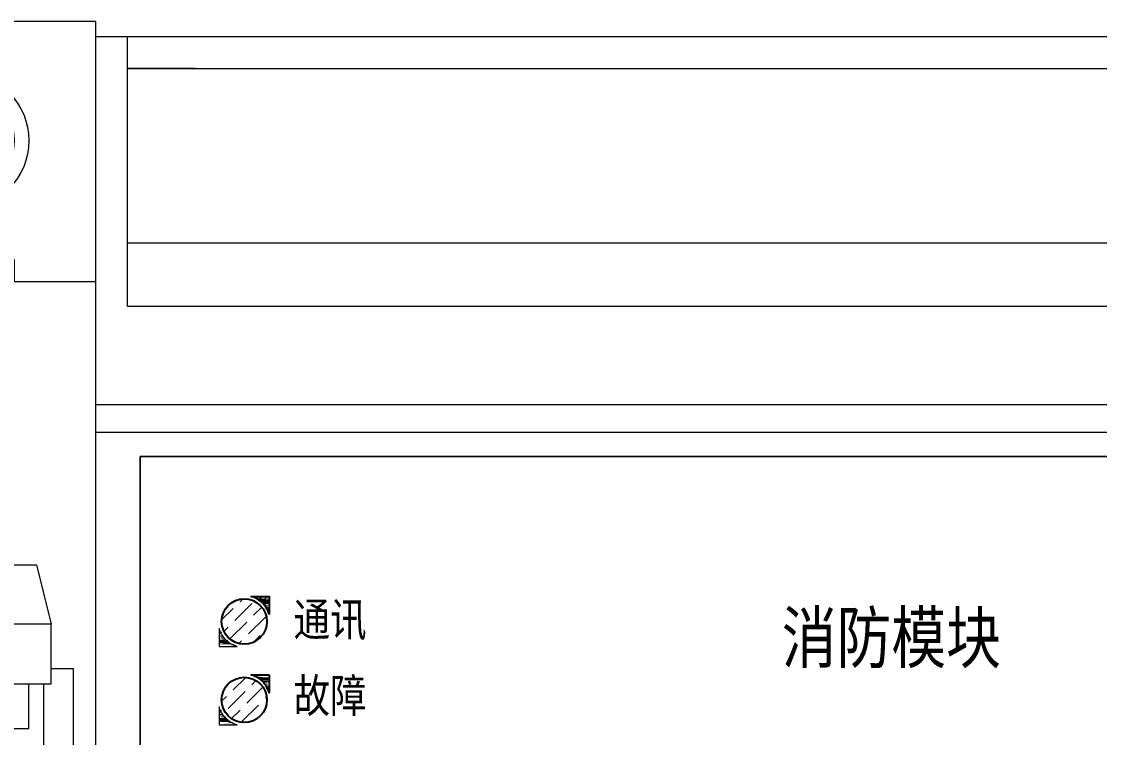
# Model space of a CAD drawing. Extents: x 264652 to 265152, y 372504 to 373304.
# Drawn here: x 264896.8 to 264969.3, y 373134.8 to 373182.9 of the extents above; entities that cross this region are included whole.
import ezdxf

# ---------------------------------------------------------------- set-up
doc = ezdxf.new("R2010")
doc.units = 0
doc.header["$MEASUREMENT"] = 0
doc.layers.add('细线', color=7, linetype='Continuous', lineweight=0)
doc.styles.add('-宋体', font='', dxfattribs={"width": 0.7})
doc.styles.add('正常', font='')
doc.styles.get('-宋体').set_extended_font_data('NSimSun')
doc.styles.get('正常').set_extended_font_data('FangSong_GB2312')

# ---------------------------------------------------------------- blocks, each defined once
blk = doc.blocks.new('Manufacturer光辉PartName微型断路器Series3PShellFrameLimitingCurrentRemarkPartTypeMinCurrent1MaxCurrent63Poles3PMinPower0MaxPower0LibType2DelFlgfalseUpdateDate')
at = {"layer": '细线'}
for p, q in [((-18, 35.5), (-18, 28.5)), ((0, 35.5), (0, 28.5)), ((18, 35.5), (18, 28.5)), ((-21.5, 32), (-14.5, 32)), ((-3.5, 32), (3.5, 32)), ((14.5, 32), (21.5, 32)), ((-18, -35.5), (-18, -28.5)), ((0, -35.5), (0, -28.5)), ((18, -35.5), (18, -28.5)), ((-21.5, -32), (-14.5, -32)), ((-3.5, -32), (3.5, -32)), ((14.5, -32), (21.5, -32))]:
    blk.add_line(p, q, dxfattribs=at)
for points in [[(-9, 3.5), (-9, 40), (-27, 40), (-27, -40), (-9, -40), (-9, -4.5)], [(9, 3.5), (9, 40), (-9, 40), (-9, 3.5)], [(9, -4.5), (9, -40), (27, -40), (27, 40), (9, 40), (9, 3.5)], [(-9, 3.5), (-9, 22.5), (-27, 22.5), (-27, -22.5), (-9, -22.5), (-9, -4.5)], [(9, 3.5), (9, 22.5), (-9, 22.5), (-9, 3.5)], [(9, -4.5), (9, -22.5), (27, -22.5), (27, 22.5), (9, 22.5), (9, 3.5)], [(-24, -3.5), (-25.5, -3.5), (-25.5, -15.5), (-10.5, -15.5), (-10.5, -4.5)], [(10.5, -4.5), (10.5, -15.5), (25.5, -15.5), (25.5, -3.5), (24, -3.5)], [(-23.5, -4.5), (-23.5, -15.5), (-12.5, -15.5), (-12.5, -4.5)], [(-22.5, -4.5), (-22.5, -7.5), (-13.5, -7.5), (-13.5, -4.5)], [(-9, -4.5), (-9, -40), (9, -40), (9, -4.5)], [(-9, -4.5), (-9, -22.5), (9, -22.5), (9, -4.5)], [(-7.5, -4.5), (-7.5, -15.5), (7.5, -15.5), (7.5, -4.5)], [(-5.5, -4.5), (-5.5, -15.5), (5.5, -15.5), (5.5, -4.5)], [(-4.5, -4.5), (-4.5, -7.5), (4.5, -7.5), (4.5, -4.5)], [(12.5, -4.5), (12.5, -15.5), (23.5, -15.5), (23.5, -4.5)], [(13.5, -4.5), (13.5, -7.5), (22.5, -7.5), (22.5, -4.5)]]:
    blk.add_lwpolyline(points, dxfattribs=at)
for points in [[(-21.5, 24), (-14.5, 24), (-14.5, 22.5), (-21.5, 22.5)], [(-3.5, 24), (3.5, 24), (3.5, 22.5), (-3.5, 22.5)], [(14.5, 24), (21.5, 24), (21.5, 22.5), (14.5, 22.5)], [(24, -0.5), (-24, -0.5), (-23, 3.5), (23, 3.5)], [(-24, -4.5), (24, -4.5), (24, -0.5), (-24, -0.5)], [(-21.5, -24), (-14.5, -24), (-14.5, -22.5), (-21.5, -22.5)], [(-3.5, -24), (3.5, -24), (3.5, -22.5), (-3.5, -22.5)], [(14.5, -24), (21.5, -24), (21.5, -22.5), (14.5, -22.5)], [(-21.5, -43), (-14.5, -43), (-14.5, -40), (-21.5, -40)], [(14.5, -43), (21.5, -43), (21.5, -40), (14.5, -40)]]:
    blk.add_lwpolyline(points, close=True, dxfattribs=at)
for centre, radius in [((-18, 32), 4.5), ((0, 32), 4.5), ((18, 32), 4.5), ((-18, 32), 3.5), ((0, 32), 3.5), ((18, 32), 3.5), ((-18, -32), 4.5), ((0, -32), 4.5), ((18, -32), 4.5), ((-18, -32), 3.5), ((0, -32), 3.5), ((18, -32), 3.5)]:
    blk.add_circle(centre, radius, dxfattribs=at)
at = {"layer": '细线', "color": 2, "lineweight": 15, "style": '正常'}
for p in [(-19.828, -13.855), (-1.828, -13.855), (16.172, -13.855)]:
    blk.add_text('ON', height=2.8512, dxfattribs=at).set_placement(p)
blk = doc.blocks.new('Manufacturer光辉PartName电源监控Series宽度108ShellFrameLimitingCurrentRemarkPartTypeMinCurrent0MaxCurrent0PolesMinPower0MaxPower0LibType2DelFlgfalseUpdateDate')
at = {"lineweight": 0, "transparency": 33554687}
h = blk.add_hatch(color=0, dxfattribs=at)
h.dxf.hatch_style = 2
h.paths.add_polyline_path([(-43.554, 7.37), (-43.5, 7.352), (-42.346, 7.352)])
h = blk.add_hatch(color=0, dxfattribs=at)
h.dxf.hatch_style = 2
h.paths.add_polyline_path([(-43.5, 7.352), (-43.447, 7.334), (-42.346, 7.334)])
h = blk.add_hatch(color=0, dxfattribs=at)
h.dxf.hatch_style = 2
h.paths.add_polyline_path([(-43.447, 7.334), (-43.394, 7.317), (-42.346, 7.317)])
h = blk.add_hatch(color=0, dxfattribs=at)
h.dxf.hatch_style = 2
h.paths.add_polyline_path([(-43.394, 7.317), (-43.34, 7.29), (-42.346, 7.29)])
h = blk.add_hatch(color=0, dxfattribs=at)
h.dxf.hatch_style = 2
h.paths.add_polyline_path([(-43.34, 7.29), (-43.286, 7.263), (-42.346, 7.263)])
h = blk.add_hatch(color=0, dxfattribs=at)
h.dxf.hatch_style = 2
h.paths.add_polyline_path([(-43.286, 7.263), (-43.232, 7.244), (-42.346, 7.244)])
h = blk.add_hatch(color=0, dxfattribs=at)
h.dxf.hatch_style = 2
h.paths.add_polyline_path([(-43.232, 7.244), (-43.179, 7.218), (-42.346, 7.218)])
h = blk.add_hatch(color=0, dxfattribs=at)
h.dxf.hatch_style = 2
h.paths.add_polyline_path([(-43.179, 7.218), (-43.134, 7.182), (-42.346, 7.182)])
h = blk.add_hatch(color=0, dxfattribs=at)
h.dxf.hatch_style = 2
h.paths.add_polyline_path([(-43.179, 7.218), (-42.346, 7.218), (-42.346, 7.182)])
h = blk.add_hatch(color=0, dxfattribs=at)
h.dxf.hatch_style = 2
h.paths.add_polyline_path([(-43.134, 7.182), (-43.08, 7.156), (-42.346, 7.156)])
h = blk.add_hatch(color=0, dxfattribs=at)
h.dxf.hatch_style = 2
h.paths.add_polyline_path([(-43.08, 7.156), (-43.036, 7.119), (-42.346, 7.119)])
h = blk.add_hatch(color=0, dxfattribs=at)
h.dxf.hatch_style = 2
h.paths.add_polyline_path([(-43.08, 7.156), (-42.346, 7.156), (-42.346, 7.119)])
h = blk.add_hatch(color=0, dxfattribs=at)
h.dxf.hatch_style = 2
h.paths.add_polyline_path([(-43.036, 7.119), (-42.982, 7.084), (-42.346, 7.084)])
h = blk.add_hatch(color=0, dxfattribs=at)
h.dxf.hatch_style = 2
h.paths.add_polyline_path([(-43.036, 7.119), (-42.346, 7.119), (-42.346, 7.084)])
h = blk.add_hatch(color=0, dxfattribs=at)
h.dxf.hatch_style = 2
h.paths.add_polyline_path([(-42.982, 7.084), (-42.937, 7.048), (-42.346, 7.048)])
h = blk.add_hatch(color=0, dxfattribs=at)
h.dxf.hatch_style = 2
h.paths.add_polyline_path([(-42.982, 7.084), (-42.346, 7.084), (-42.346, 7.048)])
h = blk.add_hatch(color=0, dxfattribs=at)
h.dxf.hatch_style = 2
h.paths.add_polyline_path([(-42.937, 7.048), (-42.892, 7.013), (-42.346, 7.013)])
h = blk.add_hatch(color=0, dxfattribs=at)
h.dxf.hatch_style = 2
h.paths.add_polyline_path([(-42.937, 7.048), (-42.346, 7.048), (-42.346, 7.013)])
h = blk.add_hatch(color=0, dxfattribs=at)
h.dxf.hatch_style = 2
h.paths.add_polyline_path([(-42.892, 7.013), (-42.847, 6.977), (-42.346, 6.977)])
h = blk.add_hatch(color=0, dxfattribs=at)
h.dxf.hatch_style = 2
h.paths.add_polyline_path([(-42.892, 7.013), (-42.346, 7.013), (-42.346, 6.977)])
h = blk.add_hatch(color=0, dxfattribs=at)
h.dxf.hatch_style = 2
h.paths.add_polyline_path([(-42.847, 6.977), (-42.811, 6.941), (-42.346, 6.941)])
h = blk.add_hatch(color=0, dxfattribs=at)
h.dxf.hatch_style = 2
h.paths.add_polyline_path([(-42.847, 6.977), (-42.346, 6.977), (-42.346, 6.941)])
h = blk.add_hatch(color=0, dxfattribs=at)
h.dxf.hatch_style = 2
h.paths.add_polyline_path([(-42.811, 6.941), (-42.767, 6.896), (-42.346, 6.896)])
h = blk.add_hatch(color=0, dxfattribs=at)
h.dxf.hatch_style = 2
h.paths.add_polyline_path([(-42.811, 6.941), (-42.346, 6.941), (-42.346, 6.896)])
h = blk.add_hatch(color=0, dxfattribs=at)
h.dxf.hatch_style = 2
h.paths.add_polyline_path([(-42.767, 6.896), (-42.731, 6.861), (-42.346, 6.861)])
h = blk.add_hatch(color=0, dxfattribs=at)
h.dxf.hatch_style = 2
h.paths.add_polyline_path([(-42.767, 6.896), (-42.346, 6.896), (-42.346, 6.861)])
h = blk.add_hatch(color=0, dxfattribs=at)
h.dxf.hatch_style = 2
h.paths.add_polyline_path([(-42.731, 6.861), (-42.695, 6.816), (-42.346, 6.816)])
h = blk.add_hatch(color=0, dxfattribs=at)
h.dxf.hatch_style = 2
h.paths.add_polyline_path([(-42.695, 6.816), (-42.659, 6.771), (-42.346, 6.771)])
h = blk.add_hatch(color=0, dxfattribs=at)
h.dxf.hatch_style = 2
h.paths.add_polyline_path([(-42.659, 6.771), (-42.624, 6.727), (-42.346, 6.727)])
h = blk.add_hatch(color=0, dxfattribs=at)
h.dxf.hatch_style = 2
h.paths.add_polyline_path([(-42.624, 6.727), (-42.588, 6.683), (-42.346, 6.683)])
h = blk.add_hatch(color=0, dxfattribs=at)
h.dxf.hatch_style = 2
h.paths.add_polyline_path([(-42.588, 6.683), (-42.561, 6.637), (-42.346, 6.637)])
h = blk.add_hatch(color=0, dxfattribs=at)
h.dxf.hatch_style = 2
h.paths.add_polyline_path([(-42.561, 6.637), (-42.534, 6.593), (-42.346, 6.593)])
h = blk.add_hatch(color=0, dxfattribs=at)
h.dxf.hatch_style = 2
h.paths.add_polyline_path([(-42.534, 6.593), (-42.507, 6.539), (-42.346, 6.539)])
h = blk.add_hatch(color=0, dxfattribs=at)
h.dxf.hatch_style = 2
h.paths.add_polyline_path([(-42.534, 6.593), (-42.346, 6.593), (-42.346, 6.539)])
h = blk.add_hatch(color=0, dxfattribs=at)
h.dxf.hatch_style = 2
h.paths.add_polyline_path([(-42.507, 6.539), (-42.481, 6.495), (-42.346, 6.495)])
h = blk.add_hatch(color=0, dxfattribs=at)
h.dxf.hatch_style = 2
h.paths.add_polyline_path([(-42.481, 6.495), (-42.454, 6.45), (-42.346, 6.45)])
h = blk.add_hatch(color=0, dxfattribs=at)
h.dxf.hatch_style = 2
h.paths.add_polyline_path([(-42.454, 6.45), (-42.435, 6.396), (-42.346, 6.396)])
h = blk.add_hatch(color=0, dxfattribs=at)
h.dxf.hatch_style = 2
h.paths.add_polyline_path([(-42.454, 6.45), (-42.346, 6.45), (-42.346, 6.396)])
h = blk.add_hatch(color=0, dxfattribs=at)
h.dxf.hatch_style = 2
h.paths.add_polyline_path([(-42.435, 6.396), (-42.408, 6.352), (-42.346, 6.352)])
h = blk.add_hatch(color=0, dxfattribs=at)
h.dxf.hatch_style = 2
h.paths.add_polyline_path([(-45.711, 5.075), (-45.711, 5.021), (-45.64, 5.021)])
h = blk.add_hatch(color=0, dxfattribs=at)
h.dxf.hatch_style = 2
h.paths.add_polyline_path([(-45.711, 4.931), (-45.711, 4.878), (-45.578, 4.878)])
h = blk.add_hatch(color=0, dxfattribs=at)
h.dxf.hatch_style = 2
h.paths.add_polyline_path([(-45.711, 4.931), (-45.605, 4.931), (-45.578, 4.878)])
h = blk.add_hatch(color=0, dxfattribs=at)
h.dxf.hatch_style = 2
h.paths.add_polyline_path([(-45.711, 4.878), (-45.578, 4.878), (-45.551, 4.833)])
h = blk.add_hatch(color=0, dxfattribs=at)
h.dxf.hatch_style = 2
h.paths.add_polyline_path([(-45.711, 4.833), (-45.551, 4.833), (-45.524, 4.788)])
h = blk.add_hatch(color=0, dxfattribs=at)
h.dxf.hatch_style = 2
h.paths.add_polyline_path([(-45.711, 4.788), (-45.524, 4.788), (-45.497, 4.744)])
h = blk.add_hatch(color=0, dxfattribs=at)
h.dxf.hatch_style = 2
h.paths.add_polyline_path([(-45.711, 4.744), (-45.711, 4.69), (-45.461, 4.69)])
h = blk.add_hatch(color=0, dxfattribs=at)
h.dxf.hatch_style = 2
h.paths.add_polyline_path([(-45.711, 4.744), (-45.497, 4.744), (-45.461, 4.69)])
h = blk.add_hatch(color=0, dxfattribs=at)
h.dxf.hatch_style = 2
h.paths.add_polyline_path([(-45.711, 4.69), (-45.461, 4.69), (-45.434, 4.646)])
h = blk.add_hatch(color=0, dxfattribs=at)
h.dxf.hatch_style = 2
h.paths.add_polyline_path([(-45.711, 4.646), (-45.434, 4.646), (-45.399, 4.601)])
h = blk.add_hatch(color=0, dxfattribs=at)
h.dxf.hatch_style = 2
h.paths.add_polyline_path([(-45.711, 4.601), (-45.399, 4.601), (-45.362, 4.565)])
h = blk.add_hatch(color=0, dxfattribs=at)
h.dxf.hatch_style = 2
h.paths.add_polyline_path([(-45.711, 4.565), (-45.362, 4.565), (-45.326, 4.521)])
h = blk.add_hatch(color=0, dxfattribs=at)
h.dxf.hatch_style = 2
h.paths.add_polyline_path([(-45.711, 4.521), (-45.326, 4.521), (-45.291, 4.476)])
h = blk.add_hatch(color=0, dxfattribs=at)
h.dxf.hatch_style = 2
h.paths.add_polyline_path([(-45.711, 4.476), (-45.711, 4.44), (-45.247, 4.44)])
h = blk.add_hatch(color=0, dxfattribs=at)
h.dxf.hatch_style = 2
h.paths.add_polyline_path([(-45.711, 4.476), (-45.291, 4.476), (-45.247, 4.44)])
h = blk.add_hatch(color=0, dxfattribs=at)
h.dxf.hatch_style = 2
h.paths.add_polyline_path([(-45.711, 4.44), (-45.711, 4.396), (-45.201, 4.396)])
h = blk.add_hatch(color=0, dxfattribs=at)
h.dxf.hatch_style = 2
h.paths.add_polyline_path([(-45.711, 4.44), (-45.247, 4.44), (-45.201, 4.396)])
h = blk.add_hatch(color=0, dxfattribs=at)
h.dxf.hatch_style = 2
h.paths.add_polyline_path([(-45.711, 4.396), (-45.711, 4.36), (-45.166, 4.36)])
h = blk.add_hatch(color=0, dxfattribs=at)
h.dxf.hatch_style = 2
h.paths.add_polyline_path([(-45.711, 4.396), (-45.201, 4.396), (-45.166, 4.36)])
h = blk.add_hatch(color=0, dxfattribs=at)
h.dxf.hatch_style = 2
h.paths.add_polyline_path([(-45.711, 4.36), (-45.711, 4.324), (-45.121, 4.324)])
h = blk.add_hatch(color=0, dxfattribs=at)
h.dxf.hatch_style = 2
h.paths.add_polyline_path([(-45.711, 4.36), (-45.166, 4.36), (-45.121, 4.324)])
h = blk.add_hatch(color=0, dxfattribs=at)
h.dxf.hatch_style = 2
h.paths.add_polyline_path([(-45.711, 4.324), (-45.711, 4.289), (-45.067, 4.289)])
h = blk.add_hatch(color=0, dxfattribs=at)
h.dxf.hatch_style = 2
h.paths.add_polyline_path([(-45.711, 4.324), (-45.121, 4.324), (-45.067, 4.289)])
h = blk.add_hatch(color=0, dxfattribs=at)
h.dxf.hatch_style = 2
h.paths.add_polyline_path([(-45.711, 4.289), (-45.711, 4.252), (-45.022, 4.252)])
h = blk.add_hatch(color=0, dxfattribs=at)
h.dxf.hatch_style = 2
h.paths.add_polyline_path([(-45.711, 4.289), (-45.067, 4.289), (-45.022, 4.252)])
h = blk.add_hatch(color=0, dxfattribs=at)
h.dxf.hatch_style = 2
h.paths.add_polyline_path([(-45.711, 4.252), (-45.711, 4.217), (-44.977, 4.217)])
h = blk.add_hatch(color=0, dxfattribs=at)
h.dxf.hatch_style = 2
h.paths.add_polyline_path([(-45.711, 4.252), (-45.022, 4.252), (-44.977, 4.217)])
h = blk.add_hatch(color=0, dxfattribs=at)
h.dxf.hatch_style = 2
h.paths.add_polyline_path([(-45.711, 4.217), (-44.977, 4.217), (-44.924, 4.19)])
h = blk.add_hatch(color=0, dxfattribs=at)
h.dxf.hatch_style = 2
h.paths.add_polyline_path([(-45.711, 4.19), (-44.924, 4.19), (-44.879, 4.164)])
h = blk.add_hatch(color=0, dxfattribs=at)
h.dxf.hatch_style = 2
h.paths.add_polyline_path([(-45.711, 4.164), (-44.879, 4.164), (-44.825, 4.137)])
h = blk.add_hatch(color=0, dxfattribs=at)
h.dxf.hatch_style = 2
h.paths.add_polyline_path([(-45.711, 4.137), (-44.825, 4.137), (-44.771, 4.11)])
h = blk.add_hatch(color=0, dxfattribs=at)
h.dxf.hatch_style = 2
h.paths.add_polyline_path([(-45.711, 4.11), (-44.771, 4.11), (-44.718, 4.083)])
h = blk.add_hatch(color=0, dxfattribs=at)
h.dxf.hatch_style = 2
h.paths.add_polyline_path([(-45.711, 4.083), (-44.718, 4.083), (-44.665, 4.066)])
h = blk.add_hatch(color=0, dxfattribs=at)
h.dxf.hatch_style = 2
h.paths.add_polyline_path([(-45.711, 4.066), (-44.665, 4.066), (-44.611, 4.039)])
h = blk.add_hatch(color=0, dxfattribs=at)
h.dxf.hatch_style = 2
h.paths.add_polyline_path([(-45.711, 4.039), (-44.611, 4.039), (-44.557, 4.02)])
h = blk.add_hatch(color=0, dxfattribs=at)
h.dxf.hatch_style = 2
h.paths.add_polyline_path([(-45.711, 4.02), (-44.557, 4.02), (-44.503, 4.003)])
h = blk.add_hatch(color=0, dxfattribs=at)
h.dxf.hatch_style = 2
h.paths.add_polyline_path([(-43.554, 2.1), (-43.5, 2.083), (-42.346, 2.083)])
h = blk.add_hatch(color=0, dxfattribs=at)
h.dxf.hatch_style = 2
h.paths.add_polyline_path([(-43.5, 2.083), (-43.447, 2.064), (-42.346, 2.064)])
h = blk.add_hatch(color=0, dxfattribs=at)
h.dxf.hatch_style = 2
h.paths.add_polyline_path([(-43.447, 2.064), (-43.394, 2.046), (-42.346, 2.046)])
h = blk.add_hatch(color=0, dxfattribs=at)
h.dxf.hatch_style = 2
h.paths.add_polyline_path([(-43.394, 2.046), (-43.34, 2.02), (-42.346, 2.02)])
h = blk.add_hatch(color=0, dxfattribs=at)
h.dxf.hatch_style = 2
h.paths.add_polyline_path([(-43.34, 2.02), (-43.286, 1.993), (-42.346, 1.993)])
h = blk.add_hatch(color=0, dxfattribs=at)
h.dxf.hatch_style = 2
h.paths.add_polyline_path([(-43.286, 1.993), (-43.232, 1.975), (-42.346, 1.975)])
h = blk.add_hatch(color=0, dxfattribs=at)
h.dxf.hatch_style = 2
h.paths.add_polyline_path([(-43.232, 1.975), (-43.179, 1.948), (-42.346, 1.948)])
h = blk.add_hatch(color=0, dxfattribs=at)
h.dxf.hatch_style = 2
h.paths.add_polyline_path([(-43.179, 1.948), (-43.134, 1.912), (-42.346, 1.912)])
h = blk.add_hatch(color=0, dxfattribs=at)
h.dxf.hatch_style = 2
h.paths.add_polyline_path([(-43.179, 1.948), (-42.346, 1.948), (-42.346, 1.912)])
h = blk.add_hatch(color=0, dxfattribs=at)
h.dxf.hatch_style = 2
h.paths.add_polyline_path([(-43.134, 1.912), (-43.08, 1.885), (-42.346, 1.885)])
h = blk.add_hatch(color=0, dxfattribs=at)
h.dxf.hatch_style = 2
h.paths.add_polyline_path([(-43.08, 1.885), (-43.036, 1.85), (-42.346, 1.85)])
h = blk.add_hatch(color=0, dxfattribs=at)
h.dxf.hatch_style = 2
h.paths.add_polyline_path([(-43.08, 1.885), (-42.346, 1.885), (-42.346, 1.85)])
h = blk.add_hatch(color=0, dxfattribs=at)
h.dxf.hatch_style = 2
h.paths.add_polyline_path([(-43.036, 1.85), (-42.982, 1.814), (-42.346, 1.814)])
h = blk.add_hatch(color=0, dxfattribs=at)
h.dxf.hatch_style = 2
h.paths.add_polyline_path([(-43.036, 1.85), (-42.346, 1.85), (-42.346, 1.814)])
h = blk.add_hatch(color=0, dxfattribs=at)
h.dxf.hatch_style = 2
h.paths.add_polyline_path([(-42.982, 1.814), (-42.937, 1.779), (-42.346, 1.779)])
h = blk.add_hatch(color=0, dxfattribs=at)
h.dxf.hatch_style = 2
h.paths.add_polyline_path([(-42.982, 1.814), (-42.346, 1.814), (-42.346, 1.779)])
h = blk.add_hatch(color=0, dxfattribs=at)
h.dxf.hatch_style = 2
h.paths.add_polyline_path([(-42.937, 1.779), (-42.892, 1.743), (-42.346, 1.743)])
h = blk.add_hatch(color=0, dxfattribs=at)
h.dxf.hatch_style = 2
h.paths.add_polyline_path([(-42.937, 1.779), (-42.346, 1.779), (-42.346, 1.743)])
h = blk.add_hatch(color=0, dxfattribs=at)
h.dxf.hatch_style = 2
h.paths.add_polyline_path([(-42.847, 1.707), (-42.811, 1.672), (-42.346, 1.672)])
h = blk.add_hatch(color=0, dxfattribs=at)
h.dxf.hatch_style = 2
h.paths.add_polyline_path([(-42.847, 1.707), (-42.346, 1.707), (-42.346, 1.672)])
h = blk.add_hatch(color=0, dxfattribs=at)
h.dxf.hatch_style = 2
h.paths.add_polyline_path([(-42.811, 1.672), (-42.767, 1.627), (-42.346, 1.627)])
h = blk.add_hatch(color=0, dxfattribs=at)
h.dxf.hatch_style = 2
h.paths.add_polyline_path([(-42.811, 1.672), (-42.346, 1.672), (-42.346, 1.627)])
h = blk.add_hatch(color=0, dxfattribs=at)
h.dxf.hatch_style = 2
h.paths.add_polyline_path([(-42.767, 1.627), (-42.731, 1.591), (-42.346, 1.591)])
h = blk.add_hatch(color=0, dxfattribs=at)
h.dxf.hatch_style = 2
h.paths.add_polyline_path([(-42.767, 1.627), (-42.346, 1.627), (-42.346, 1.591)])
h = blk.add_hatch(color=0, dxfattribs=at)
h.dxf.hatch_style = 2
h.paths.add_polyline_path([(-42.731, 1.591), (-42.695, 1.547), (-42.346, 1.547)])
h = blk.add_hatch(color=0, dxfattribs=at)
h.dxf.hatch_style = 2
h.paths.add_polyline_path([(-42.695, 1.547), (-42.659, 1.502), (-42.346, 1.502)])
h = blk.add_hatch(color=0, dxfattribs=at)
h.dxf.hatch_style = 2
h.paths.add_polyline_path([(-42.659, 1.502), (-42.624, 1.457), (-42.346, 1.457)])
h = blk.add_hatch(color=0, dxfattribs=at)
h.dxf.hatch_style = 2
h.paths.add_polyline_path([(-42.624, 1.457), (-42.588, 1.412), (-42.346, 1.412)])
h = blk.add_hatch(color=0, dxfattribs=at)
h.dxf.hatch_style = 2
h.paths.add_polyline_path([(-42.588, 1.412), (-42.561, 1.368), (-42.346, 1.368)])
h = blk.add_hatch(color=0, dxfattribs=at)
h.dxf.hatch_style = 2
h.paths.add_polyline_path([(-42.561, 1.368), (-42.534, 1.323), (-42.346, 1.323)])
h = blk.add_hatch(color=0, dxfattribs=at)
h.dxf.hatch_style = 2
h.paths.add_polyline_path([(-42.534, 1.323), (-42.507, 1.27), (-42.346, 1.27)])
h = blk.add_hatch(color=0, dxfattribs=at)
h.dxf.hatch_style = 2
h.paths.add_polyline_path([(-42.534, 1.323), (-42.346, 1.323), (-42.346, 1.27)])
h = blk.add_hatch(color=0, dxfattribs=at)
h.dxf.hatch_style = 2
h.paths.add_polyline_path([(-42.507, 1.27), (-42.481, 1.224), (-42.346, 1.224)])
h = blk.add_hatch(color=0, dxfattribs=at)
h.dxf.hatch_style = 2
h.paths.add_polyline_path([(-42.481, 1.224), (-42.454, 1.18), (-42.346, 1.18)])
h = blk.add_hatch(color=0, dxfattribs=at)
h.dxf.hatch_style = 2
h.paths.add_polyline_path([(-42.454, 1.18), (-42.435, 1.126), (-42.346, 1.126)])
h = blk.add_hatch(color=0, dxfattribs=at)
h.dxf.hatch_style = 2
h.paths.add_polyline_path([(-42.454, 1.18), (-42.346, 1.18), (-42.346, 1.126)])
h = blk.add_hatch(color=0, dxfattribs=at)
h.dxf.hatch_style = 2
h.paths.add_polyline_path([(-42.435, 1.126), (-42.408, 1.082), (-42.346, 1.082)])
h = blk.add_hatch(color=0, dxfattribs=at)
h.dxf.hatch_style = 2
h.paths.add_polyline_path([(-45.711, -0.196), (-45.711, -0.249), (-45.64, -0.249)])
h = blk.add_hatch(color=0, dxfattribs=at)
h.dxf.hatch_style = 2
h.paths.add_polyline_path([(-45.711, -0.338), (-45.711, -0.392), (-45.578, -0.392)])
h = blk.add_hatch(color=0, dxfattribs=at)
h.dxf.hatch_style = 2
h.paths.add_polyline_path([(-45.711, -0.338), (-45.605, -0.338), (-45.578, -0.392)])
h = blk.add_hatch(color=0, dxfattribs=at)
h.dxf.hatch_style = 2
h.paths.add_polyline_path([(-45.711, -0.392), (-45.578, -0.392), (-45.551, -0.436)])
h = blk.add_hatch(color=0, dxfattribs=at)
h.dxf.hatch_style = 2
h.paths.add_polyline_path([(-45.711, -0.436), (-45.551, -0.436), (-45.524, -0.481)])
h = blk.add_hatch(color=0, dxfattribs=at)
h.dxf.hatch_style = 2
h.paths.add_polyline_path([(-45.711, -0.481), (-45.524, -0.481), (-45.497, -0.526)])
h = blk.add_hatch(color=0, dxfattribs=at)
h.dxf.hatch_style = 2
h.paths.add_polyline_path([(-45.711, -0.526), (-45.711, -0.58), (-45.461, -0.58)])
h = blk.add_hatch(color=0, dxfattribs=at)
h.dxf.hatch_style = 2
h.paths.add_polyline_path([(-45.711, -0.526), (-45.497, -0.526), (-45.461, -0.58)])
h = blk.add_hatch(color=0, dxfattribs=at)
h.dxf.hatch_style = 2
h.paths.add_polyline_path([(-45.711, -0.58), (-45.461, -0.58), (-45.434, -0.624)])
h = blk.add_hatch(color=0, dxfattribs=at)
h.dxf.hatch_style = 2
h.paths.add_polyline_path([(-45.711, -0.624), (-45.434, -0.624), (-45.399, -0.669)])
h = blk.add_hatch(color=0, dxfattribs=at)
h.dxf.hatch_style = 2
h.paths.add_polyline_path([(-45.711, -0.669), (-45.399, -0.669), (-45.362, -0.705)])
h = blk.add_hatch(color=0, dxfattribs=at)
h.dxf.hatch_style = 2
h.paths.add_polyline_path([(-45.711, -0.705), (-45.362, -0.705), (-45.326, -0.749)])
h = blk.add_hatch(color=0, dxfattribs=at)
h.dxf.hatch_style = 2
h.paths.add_polyline_path([(-45.711, -0.749), (-45.326, -0.749), (-45.291, -0.794)])
h = blk.add_hatch(color=0, dxfattribs=at)
h.dxf.hatch_style = 2
h.paths.add_polyline_path([(-45.711, -0.794), (-45.711, -0.83), (-45.247, -0.83)])
h = blk.add_hatch(color=0, dxfattribs=at)
h.dxf.hatch_style = 2
h.paths.add_polyline_path([(-45.711, -0.794), (-45.291, -0.794), (-45.247, -0.83)])
h = blk.add_hatch(color=0, dxfattribs=at)
h.dxf.hatch_style = 2
h.paths.add_polyline_path([(-45.711, -0.83), (-45.711, -0.874), (-45.201, -0.874)])
h = blk.add_hatch(color=0, dxfattribs=at)
h.dxf.hatch_style = 2
h.paths.add_polyline_path([(-45.711, -0.83), (-45.247, -0.83), (-45.201, -0.874)])
h = blk.add_hatch(color=0, dxfattribs=at)
h.dxf.hatch_style = 2
h.paths.add_polyline_path([(-45.711, -0.874), (-45.711, -0.91), (-45.166, -0.91)])
h = blk.add_hatch(color=0, dxfattribs=at)
h.dxf.hatch_style = 2
h.paths.add_polyline_path([(-45.711, -0.874), (-45.201, -0.874), (-45.166, -0.91)])
h = blk.add_hatch(color=0, dxfattribs=at)
h.dxf.hatch_style = 2
h.paths.add_polyline_path([(-45.711, -0.91), (-45.711, -0.946), (-45.121, -0.946)])
h = blk.add_hatch(color=0, dxfattribs=at)
h.dxf.hatch_style = 2
h.paths.add_polyline_path([(-45.711, -0.91), (-45.166, -0.91), (-45.121, -0.946)])
h = blk.add_hatch(color=0, dxfattribs=at)
h.dxf.hatch_style = 2
h.paths.add_polyline_path([(-45.711, -0.946), (-45.711, -0.982), (-45.067, -0.982)])
h = blk.add_hatch(color=0, dxfattribs=at)
h.dxf.hatch_style = 2
h.paths.add_polyline_path([(-45.711, -0.946), (-45.121, -0.946), (-45.067, -0.982)])
h = blk.add_hatch(color=0, dxfattribs=at)
h.dxf.hatch_style = 2
h.paths.add_polyline_path([(-45.711, -0.982), (-45.711, -1.017), (-45.022, -1.017)])
h = blk.add_hatch(color=0, dxfattribs=at)
h.dxf.hatch_style = 2
h.paths.add_polyline_path([(-45.711, -0.982), (-45.067, -0.982), (-45.022, -1.017)])
h = blk.add_hatch(color=0, dxfattribs=at)
h.dxf.hatch_style = 2
h.paths.add_polyline_path([(-45.711, -1.017), (-45.711, -1.053), (-44.977, -1.053)])
h = blk.add_hatch(color=0, dxfattribs=at)
h.dxf.hatch_style = 2
h.paths.add_polyline_path([(-45.711, -1.017), (-45.022, -1.017), (-44.977, -1.053)])
h = blk.add_hatch(color=0, dxfattribs=at)
h.dxf.hatch_style = 2
h.paths.add_polyline_path([(-45.711, -1.053), (-44.977, -1.053), (-44.924, -1.08)])
h = blk.add_hatch(color=0, dxfattribs=at)
h.dxf.hatch_style = 2
h.paths.add_polyline_path([(-45.711, -1.08), (-44.924, -1.08), (-44.879, -1.107)])
h = blk.add_hatch(color=0, dxfattribs=at)
h.dxf.hatch_style = 2
h.paths.add_polyline_path([(-45.711, -1.107), (-44.879, -1.107), (-44.825, -1.133)])
h = blk.add_hatch(color=0, dxfattribs=at)
h.dxf.hatch_style = 2
h.paths.add_polyline_path([(-45.711, -1.133), (-44.825, -1.133), (-44.771, -1.16)])
h = blk.add_hatch(color=0, dxfattribs=at)
h.dxf.hatch_style = 2
h.paths.add_polyline_path([(-45.711, -1.16), (-44.771, -1.16), (-44.718, -1.187)])
h = blk.add_hatch(color=0, dxfattribs=at)
h.dxf.hatch_style = 2
h.paths.add_polyline_path([(-45.711, -1.187), (-44.718, -1.187), (-44.665, -1.205)])
h = blk.add_hatch(color=0, dxfattribs=at)
h.dxf.hatch_style = 2
h.paths.add_polyline_path([(-45.711, -1.205), (-44.665, -1.205), (-44.611, -1.232)])
h = blk.add_hatch(color=0, dxfattribs=at)
h.dxf.hatch_style = 2
h.paths.add_polyline_path([(-45.711, -1.232), (-44.611, -1.232), (-44.557, -1.249)])
h = blk.add_hatch(color=0, dxfattribs=at)
h.dxf.hatch_style = 2
h.paths.add_polyline_path([(-45.711, -1.249), (-44.557, -1.249), (-44.503, -1.258)])
at = {"color": 0, "lineweight": 0, "transparency": 33554687}
blk.add_line((-54, 20.276), (54, 20.276), dxfattribs=at)
for points in [[(-54, 45), (54, 45), (54, -45), (-54, -45)], [(-51.87, 45), (51.924, 45), (51.924, 26.859), (-51.87, 26.859)], [(-51.87, 42.856), (51.924, 42.856), (51.924, 31.119), (-51.87, 31.119)], [(-54, 18.419), (54, 18.419), (54, -25.526), (-54, -25.526)], [(-51.028, 16.784), (50.68, 16.784), (50.68, -22.025), (-51.028, -22.025)]]:
    blk.add_lwpolyline(points, close=True, dxfattribs=at)
for points in [[(-51.87, 29.092), (-51.87, 45)], [(-47.323, 42.856), (-51.87, 42.856)], [(50.68, 16.784), (-51.028, 16.784)], [(34.021, 16.784), (-51.028, 16.784)], [(-51.028, 16.784), (-51.028, -22.025)], [(-43.554, 7.37), (-43.5, 7.352), (-43.447, 7.334), (-43.394, 7.317), (-43.34, 7.29), (-43.286, 7.263), (-43.232, 7.244), (-43.179, 7.218), (-43.134, 7.182), (-43.08, 7.156), (-43.036, 7.119), (-42.982, 7.084), (-42.937, 7.048), (-42.892, 7.013), (-42.847, 6.977), (-42.811, 6.941), (-42.767, 6.896), (-42.731, 6.861), (-42.695, 6.816), (-42.659, 6.771), (-42.624, 6.727), (-42.588, 6.683), (-42.561, 6.637), (-42.534, 6.593), (-42.507, 6.539), (-42.481, 6.495), (-42.454, 6.45), (-42.435, 6.396), (-42.408, 6.352), (-42.391, 6.307), (-42.373, 6.253), (-42.355, 6.209), (-42.346, 6.155)], [(-42.346, 7.37), (-43.554, 7.37)], [(-43.304, 7.271), (-43.215, 7.37)], [(-43.071, 7.146), (-42.847, 7.37)], [(-42.659, 7.192), (-42.481, 7.37)], [(-42.346, 6.155), (-42.346, 7.37)], [(-45.551, 5.789), (-44.771, 6.557)], [(-44.656, 5.762), (-43.519, 6.896)], [(-44.315, 7.013), (-44.128, 7.2)], [(-43.402, 6.101), (-42.857, 6.656)], [(-42.686, 6.798), (-42.346, 7.138)], [(-42.534, 6.593), (-42.481, 6.646)], [(-43.751, 4.851), (-42.606, 5.985)], [(-42.408, 6.343), (-42.346, 6.414)], [(-44.503, 4.003), (-44.557, 4.02), (-44.611, 4.039), (-44.665, 4.066), (-44.718, 4.083), (-44.771, 4.11), (-44.825, 4.137), (-44.879, 4.164), (-44.924, 4.19), (-44.977, 4.217), (-45.022, 4.252), (-45.067, 4.289), (-45.121, 4.324), (-45.166, 4.36), (-45.201, 4.396), (-45.247, 4.44), (-45.291, 4.476), (-45.326, 4.521), (-45.362, 4.565), (-45.399, 4.601), (-45.434, 4.646), (-45.461, 4.69), (-45.497, 4.744), (-45.524, 4.788), (-45.551, 4.833), (-45.578, 4.878), (-45.605, 4.931), (-45.622, 4.976), (-45.64, 5.021), (-45.667, 5.075), (-45.684, 5.119), (-45.694, 5.163), (-45.711, 5.217)], [(-45.711, 5.217), (-45.711, 4.003)], [(-45.399, 5.021), (-45.112, 5.307)], [(-44.996, 4.512), (-43.859, 5.646)], [(-44.386, 4.208), (-44.208, 4.396)], [(-43.375, 4.315), (-42.955, 4.735)], [(-45.711, 4.003), (-44.503, 4.003)], [(-44.771, 1.099), (-43.93, 1.931)], [(-43.554, 2.1), (-43.5, 2.083), (-43.447, 2.064), (-43.394, 2.046), (-43.34, 2.02), (-43.286, 1.993), (-43.232, 1.975), (-43.179, 1.948), (-43.134, 1.912), (-43.08, 1.885), (-43.036, 1.85), (-42.982, 1.814), (-42.937, 1.779), (-42.892, 1.743), (-42.847, 1.707), (-42.811, 1.672), (-42.767, 1.627), (-42.731, 1.591), (-42.695, 1.547), (-42.659, 1.502), (-42.624, 1.457), (-42.588, 1.412), (-42.561, 1.368), (-42.534, 1.323), (-42.507, 1.27), (-42.481, 1.224), (-42.454, 1.18), (-42.435, 1.126), (-42.408, 1.082), (-42.391, 1.037), (-42.373, 0.984), (-42.355, 0.939), (-42.346, 0.886)], [(-42.346, 2.1), (-43.554, 2.1)], [(-43.519, 1.439), (-43.242, 1.716)], [(-42.346, 0.886), (-42.346, 2.1)], [(-45.112, -0.15), (-43.975, 0.984)], [(-43.859, 0.188), (-42.776, 1.278)], [(-45.551, 0.323), (-45.228, 0.644)], [(-44.208, -1.062), (-43.063, 0.073)], [(-42.606, 0.528), (-42.516, 0.617)], [(-44.503, -1.258), (-44.557, -1.249), (-44.611, -1.232), (-44.665, -1.205), (-44.718, -1.187), (-44.771, -1.16), (-44.825, -1.133), (-44.879, -1.107), (-44.924, -1.08), (-44.977, -1.053), (-45.022, -1.017), (-45.067, -0.982), (-45.121, -0.946), (-45.166, -0.91), (-45.201, -0.874), (-45.247, -0.83), (-45.291, -0.794), (-45.326, -0.749), (-45.362, -0.705), (-45.399, -0.669), (-45.434, -0.624), (-45.461, -0.58), (-45.497, -0.526), (-45.524, -0.481), (-45.551, -0.436), (-45.578, -0.392), (-45.605, -0.338), (-45.622, -0.294), (-45.64, -0.249), (-45.667, -0.196), (-45.684, -0.15), (-45.694, -0.106), (-45.711, -0.052)], [(-45.711, -0.052), (-45.711, -1.258)], [(-44.888, -0.838), (-44.315, -0.267)], [(-45.711, -1.258), (-44.503, -1.258)]]:
    blk.add_lwpolyline(points, dxfattribs=at)
at = {"color": 0, "transparency": 33554687}
for points in [[(-42.346, 6.155), (-42.353, 6.195), (-42.391, 6.307), (-42.406, 6.346), (-42.415, 6.336), (-42.454, 6.45), (-42.481, 6.495), (-42.538, 6.589), (-42.535, 6.593), (-42.561, 6.637), (-42.591, 6.686), (-42.624, 6.727), (-42.683, 6.801), (-42.683, 6.801), (-42.695, 6.816), (-42.723, 6.851), (-42.811, 6.941), (-42.843, 6.973), (-42.937, 7.048), (-42.982, 7.084), (-43.073, 7.144), (-43.07, 7.148), (-43.08, 7.156), (-43.134, 7.182), (-43.179, 7.218), (-43.232, 7.244), (-43.306, 7.27), (-43.304, 7.272), (-43.34, 7.29), (-43.394, 7.317), (-43.447, 7.334), (-43.554, 7.37), (-42.346, 7.37)], [(-42.588, 6.683), (-42.591, 6.686), (-42.561, 6.637)], [(-45.605, 4.931), (-45.602, 4.926), (-45.622, 4.976)], [(-45.602, 4.926), (-45.605, 4.931), (-45.622, 4.976)], [(-45.166, 4.36), (-45.162, 4.357), (-45.201, 4.396)], [(-42.346, 2.1), (-42.346, 0.886), (-42.354, 0.928), (-42.391, 1.037), (-42.408, 1.082), (-42.435, 1.126), (-42.481, 1.224), (-42.507, 1.27), (-42.561, 1.368), (-42.588, 1.412), (-42.624, 1.457), (-42.659, 1.502), (-42.723, 1.582), (-42.811, 1.672), (-42.843, 1.703), (-42.937, 1.779), (-42.982, 1.814), (-43.036, 1.85), (-43.08, 1.885), (-43.134, 1.912), (-43.179, 1.948), (-43.232, 1.975), (-43.286, 1.993), (-43.34, 2.02), (-43.391, 2.045), (-43.5, 2.083), (-43.554, 2.1)], [(-42.346, 2.1), (-42.346, 0.886), (-42.354, 0.928), (-42.391, 1.037), (-42.408, 1.082), (-42.435, 1.126), (-42.481, 1.224), (-42.507, 1.27), (-42.561, 1.368), (-42.588, 1.412), (-42.624, 1.457), (-42.659, 1.502), (-42.723, 1.582), (-42.811, 1.672), (-42.843, 1.703), (-42.937, 1.779), (-42.982, 1.814), (-43.036, 1.85), (-43.08, 1.885), (-43.134, 1.912), (-43.179, 1.948), (-43.232, 1.975), (-43.286, 1.993), (-43.34, 2.02), (-43.391, 2.045), (-43.5, 2.083), (-43.554, 2.1)], [(-45.605, -0.338), (-45.602, -0.344), (-45.622, -0.294)], [(-45.602, -0.344), (-45.605, -0.338), (-45.622, -0.294)], [(-45.291, -0.794), (-45.289, -0.796), (-45.326, -0.749)]]:
    blk.add_lwpolyline(points, close=True, dxfattribs=at)
for points in [[(-45.551, 5.686, -1), (-42.507, 5.686, -1)], [(-45.551, 5.686, -1), (-42.507, 5.686, -1)], [(-42.507, 0.416, -1), (-45.551, 0.416, -1)], [(-42.507, 0.416, -1), (-45.551, 0.416, -1)]]:
    blk.add_lwpolyline(points, format="xyb", close=True, dxfattribs=at)
at = {"color": 0, "lineweight": 0, "transparency": 33554687}
for centre in [(-44.029, 5.686), (-44.029, 0.416)]:
    blk.add_circle(centre, 1.522, dxfattribs=at)
at = {"color": 0, "lineweight": 0, "transparency": 33554687, "style": '-宋体', "width": 0.8}
for s, height, p in [('通讯', 2.25, (-40.717, 4.694)), ('消防模块', 3.375, (-7.897, 2.921)), ('故障', 2.25, (-40.717, -0.421))]:
    blk.add_text(s, height=height, dxfattribs=at).set_placement(p)

msp = doc.modelspace()

# ---------------------------------------------------------------- block references
for name, p in [('Manufacturer光辉PartName微型断路器Series3PShellFrameLimitingCurrentRemarkPartTypeMinCurrent1MaxCurrent63Poles3PMinPower0MaxPower0LibType2DelFlgfalseUpdateDate', (264874.793, 373142.885)), ('Manufacturer光辉PartName电源监控Series宽度108ShellFrameLimitingCurrentRemarkPartTypeMinCurrent0MaxCurrent0PolesMinPower0MaxPower0LibType2DelFlgfalseUpdateDate', (264955.793, 373136.885))]:
    msp.add_blockref(name, p)

doc.saveas('drawing.dxf')
